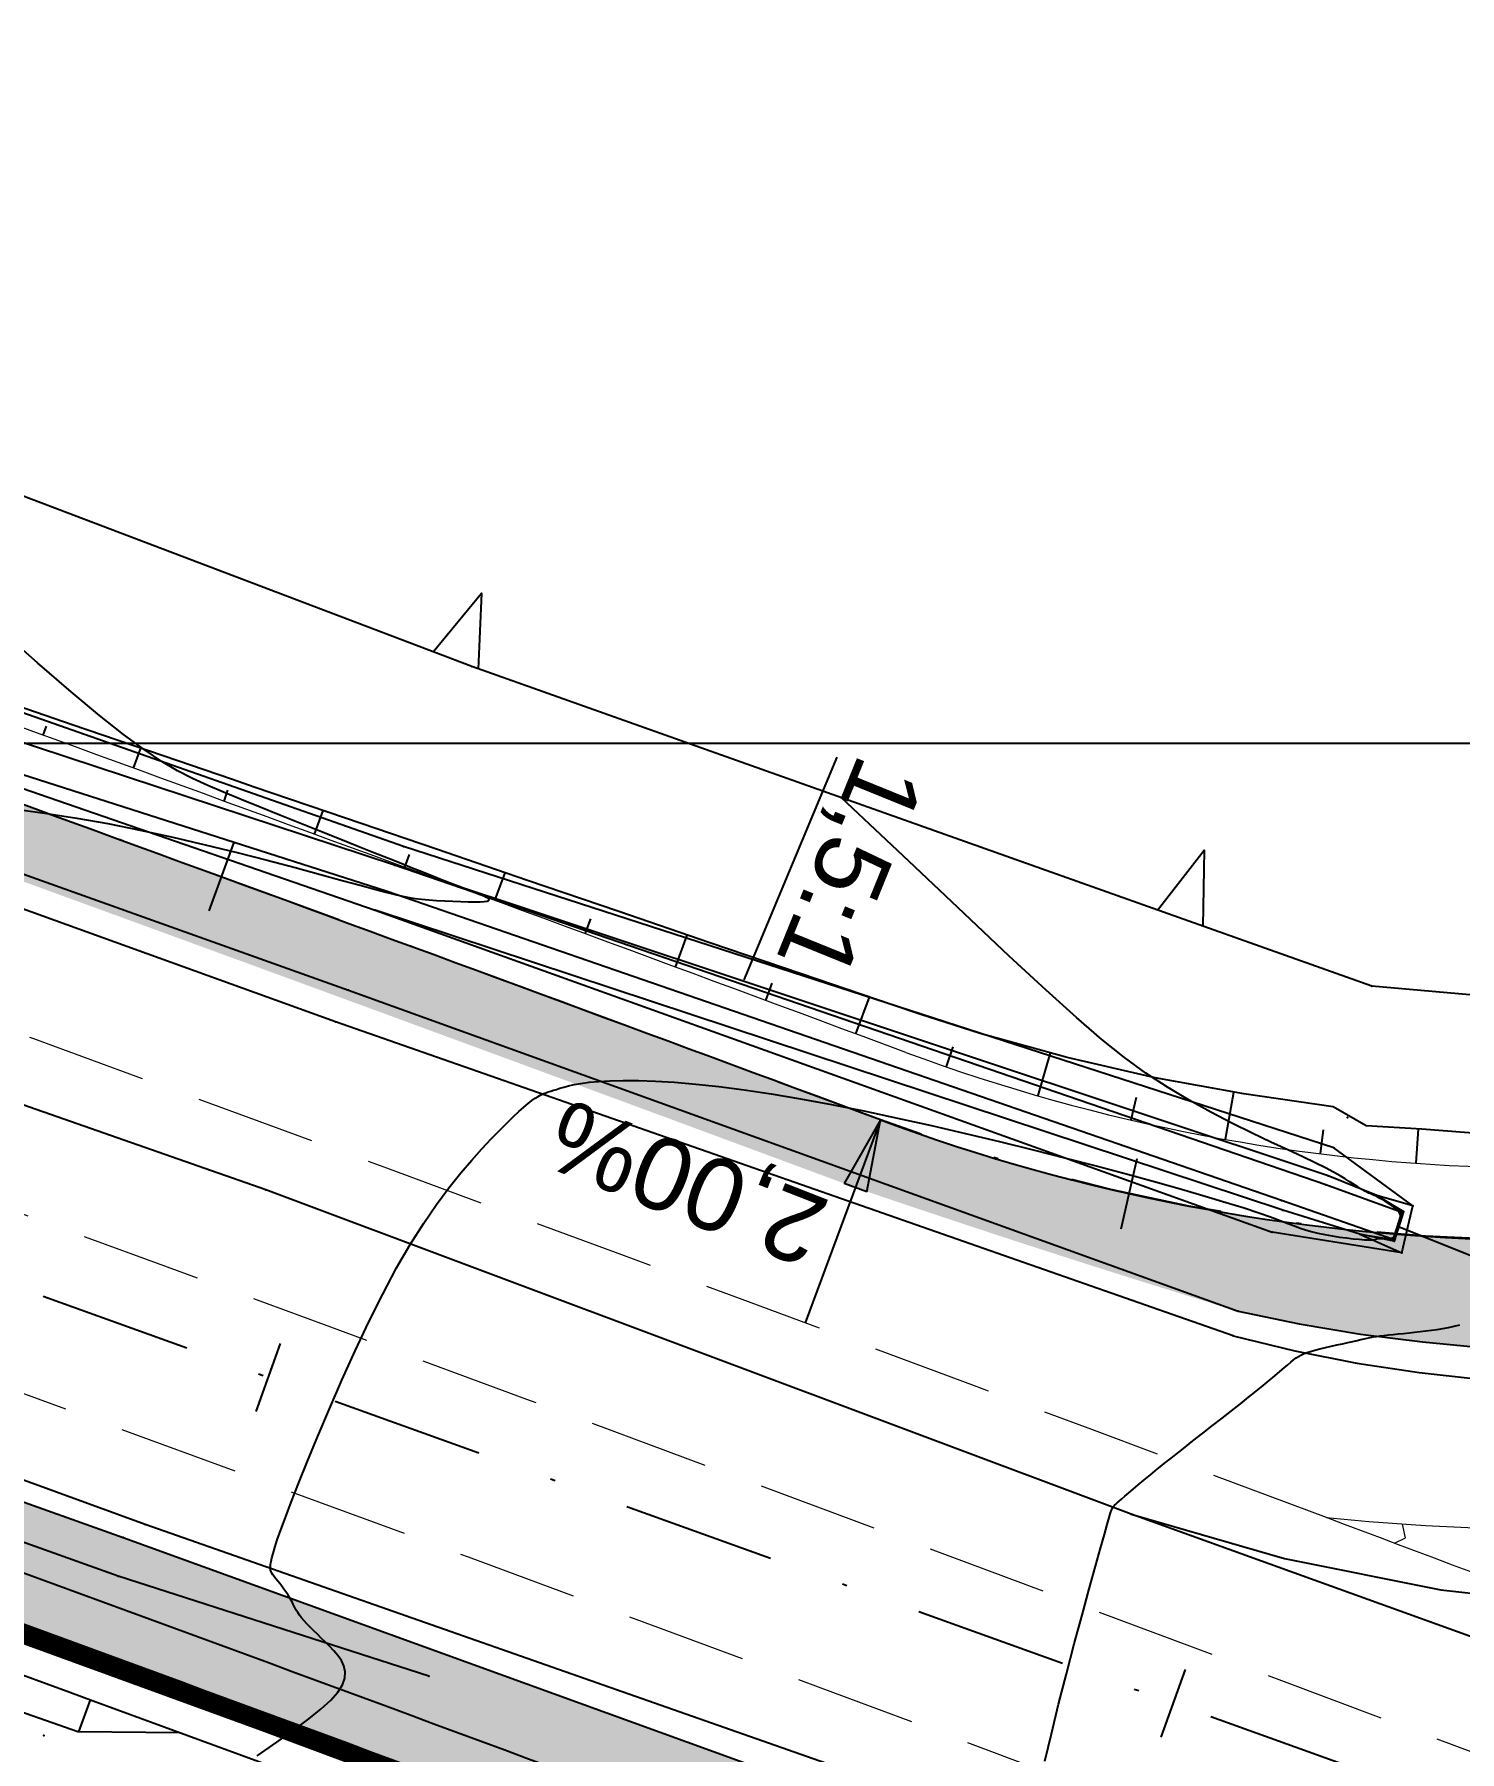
# Model space of a CAD drawing. Header units: metres. Extents: x 820373 to 834957, y 7564678 to 7566875.
# Drawn here: x 821342.23 to 821371.86, y 7564979.03 to 7565014.73 of the extents above; entities that cross this region are included whole.
import ezdxf
from ezdxf.enums import TextEntityAlignment as Align

# ---------------------------------------------------------------- set-up
doc = ezdxf.new("R2010")
doc.units = ezdxf.units.M
for name, pattern in [('XREF_GEO$0$DASHDOT', [25.4, 12.7, -6.35, 0, -6.35]), ('XREF_GEO$0$DASHED2', [0.375, 0.25, -0.125]), ('XREF_GEO$0$DGNStyle3', [83.551646, 59.679747, -23.871899])]:
    doc.linetypes.add(name, pattern=pattern)
for name, color, linetype in [('P-MALHA-IMPAR', 1, 'Continuous'), ('XREF_GEO$0$F-HZ-ACOSTAMENTO', 73, 'Continuous'), ('XREF_GEO$0$F-HZ-BARREIRA', 107, 'Continuous'), ('XREF_GEO$0$F-HZ-BORDO', 165, 'Continuous'), ('XREF_GEO$0$F-HZ-EIXO', 42, 'XREF_GEO$0$DASHDOT'), ('XREF_GEO$0$F-HZ-ESTACA', 73, 'Continuous'), ('XREF_GEO$0$F-HZ-OFFSET', 11, 'Continuous'), ('XREF_GEO$0$F-HZ-OFFSET-ATERRO', 42, 'Continuous'), ('XREF_GEO$0$F-HZ-SUPER', 42, 'Continuous'), ('XREF_GEO$0$F-HZ-TEXTO', 73, 'Continuous'), ('XREF_PAV$0$P-TH01_FXAD_227.95_237.15_C_PAV.TIPO-V', 214, 'Continuous'), ('XREF_PAV$0$P-TH01_TREVO_235.60_PAV.TIPO-I', 150, 'Continuous'), ('XREF_TOP$0$T-HD-VALETA_SARJETA', 132, 'Continuous'), ('XREF_TOP$0$T-HM-COTA', 252, 'Continuous'), ('XREF_TOP$0$T-HM-CURVA_INTERMEDIÁRIA', 252, 'Continuous'), ('XREF_TOP$0$T-HM-CURVA_MESTRA', 23, 'Continuous'), ('XREF_TOP$0$T-IU-TUBO', 23, 'Continuous'), ('XREF_TOP$0$T-OA-BUEIRO', 31, 'Continuous'), ('XREF_TOP$0$T-SI-FAIXA', 23, 'Continuous'), ('XREF_TOP$0$T-SV-GUARD_RAIL', 23, 'Continuous'), ('XREF_TOP$0$T-SV-RUA_PAVIMENTADA', 23, 'Continuous'), ('XREF_TOP$0$T-VE-VEGETAÇÃO', 92, 'Continuous')]:
    doc.layers.add(name, color=color, linetype=linetype)
doc.layers.add('XREF_GEO$0$F-HZ-ARRED-VALETA', color=11, linetype='Continuous', lineweight=0)
doc.layers.add('XREF_GEO$0$F-HZ-FAIXA', color=11, linetype='XREF_GEO$0$DGNStyle3', lineweight=0)
doc.styles.add('XREF_GEO$0$ARIAL', font='arial.ttf')

# ---------------------------------------------------------------- blocks, each defined once
blk = doc.blocks.new('MALHA-IMPAR')
at = {"layer": 'P-MALHA-IMPAR'}
blk.add_line((821114.838, 7565000), (821658.535, 7565000), dxfattribs=at)
blk = doc.blocks.new('XREF_TOP$0$PONTO')
at = {"layer": 'XREF_TOP$0$T-HM-COTA'}
blk.add_point((0, 0), dxfattribs=at)
blk = doc.blocks.new('XREF_TOP$0$MATO 02')
blk.add_lwpolyline([(0.5, 0), (0, -1.5), (-0.5, 0)])
blk = doc.blocks.new('XREF_TOP')
at = {"layer": 'XREF_TOP$0$T-HD-VALETA_SARJETA'}
for points in [[(821370.659, 7564990.239, 823.587), (821369.081, 7564990.819, 823.552), (821349.716, 7564997.462, 822.938), (821331.101, 7565003.594, 822.081), (821309.999, 7565010.727, 820.806), (821291.435, 7565017.476, 819.686), (821272.964, 7565024.238, 818.455), (821261.796, 7565028.162, 817.769), (821259.894, 7565028.931, 817.653), (821258.512, 7565029.914, 817.537), (821256.786, 7565031.168, 817.478)], [(821349.906, 7564997.849, 823.26), (821331.183, 7565004.417, 822.408), (821310.233, 7565011.493, 821.199), (821291.893, 7565018.128, 819.958), (821273.252, 7565024.914, 818.633)], [(821330.838, 7565002.908, 822.253), (821349.313, 7564996.526, 823.343), (821367.967, 7564989.831, 824.226)], [(821370.484, 7564989.681, 823.583), (821368.161, 7564990.492, 823.485), (821349.562, 7564996.916, 822.986), (821330.838, 7565002.908, 822.253)], [(821370.887, 7564990.38, 824.589), (821369.249, 7564991.582, 824.196), (821349.906, 7564997.849, 823.26)], [(821370.139, 7564990.597, 824.058), (821369.131, 7564991.004, 823.911), (821349.716, 7564997.462, 822.938)], [(821369.788, 7564989.789, 823.577), (821368.185, 7564990.292, 823.913), (821349.313, 7564996.526, 823.343)], [(821370.659, 7564989.399, 824.596), (821367.967, 7564989.831, 824.226)]]:
    blk.add_polyline3d(points, dxfattribs=at)
at = {"layer": 'XREF_TOP$0$T-HM-CURVA_INTERMEDIÁRIA', "flags": 128}
for points in [[(821341.902, 7564998.621), (821342.49, 7564998.538), (821343.11, 7564998.44), (821343.757, 7564998.324), (821344.427, 7564998.19), (821345.107, 7564998.041), (821345.784, 7564997.883), (821346.443, 7564997.722), (821347.071, 7564997.562), (821347.655, 7564997.409), (821348.18, 7564997.268), (821348.632, 7564997.145), (821349.003, 7564997.044), (821349.3, 7564996.963), (821349.537, 7564996.9), (821349.728, 7564996.851), (821349.884, 7564996.815), (821350.02, 7564996.788), (821350.149, 7564996.768), (821350.282, 7564996.753), (821350.432, 7564996.739), (821350.593, 7564996.727), (821350.762, 7564996.718), (821350.931, 7564996.71), (821351.095, 7564996.704), (821351.248, 7564996.701), (821351.384, 7564996.7), (821351.497, 7564996.702), (821351.582, 7564996.707), (821351.641, 7564996.715), (821351.675, 7564996.725), (821351.688, 7564996.738), (821351.682, 7564996.754), (821351.659, 7564996.772), (821351.623, 7564996.792), (821351.574, 7564996.815), (821351.516, 7564996.839), (821351.45, 7564996.866), (821351.374, 7564996.896), (821351.29, 7564996.928), (821351.198, 7564996.964), (821351.097, 7564997.002), (821350.989, 7564997.043), (821350.873, 7564997.088), (821350.748, 7564997.137), (821350.612, 7564997.191), (821350.459, 7564997.252), (821350.285, 7564997.321), (821350.085, 7564997.401), (821349.855, 7564997.492), (821349.591, 7564997.598), (821349.287, 7564997.719), (821348.942, 7564997.856), (821348.564, 7564998.006), (821348.163, 7564998.166), (821347.748, 7564998.331), (821347.331, 7564998.499), (821346.921, 7564998.665), (821346.529, 7564998.825), (821346.164, 7564998.975), (821345.833, 7564999.116), (821345.52, 7564999.26), (821345.208, 7564999.422), (821344.878, 7564999.618), (821344.51, 7564999.865), (821344.086, 7565000.178), (821343.587, 7565000.572), (821342.995, 7565001.065), (821342.296, 7565001.666), (821341.507, 7565002.36)], [(821346.864, 7564978.944), (821347.274, 7564979.233), (821347.632, 7564979.49), (821347.939, 7564979.718), (821348.193, 7564979.921), (821348.394, 7564980.103), (821348.541, 7564980.269), (821348.636, 7564980.422), (821348.683, 7564980.563), (821348.691, 7564980.694), (821348.665, 7564980.815), (821348.612, 7564980.928), (821348.541, 7564981.033), (821348.457, 7564981.131), (821348.368, 7564981.224), (821348.28, 7564981.312), (821348.195, 7564981.395), (821348.113, 7564981.474), (821348.035, 7564981.549), (821347.962, 7564981.62), (821347.896, 7564981.688), (821347.836, 7564981.751), (821347.785, 7564981.812), (821347.741, 7564981.869), (821347.705, 7564981.923), (821347.674, 7564981.976), (821347.646, 7564982.028), (821347.62, 7564982.08), (821347.594, 7564982.132), (821347.566, 7564982.185), (821347.535, 7564982.239), (821347.499, 7564982.297), (821347.459, 7564982.355), (821347.417, 7564982.414), (821347.373, 7564982.472), (821347.33, 7564982.528), (821347.289, 7564982.58), (821347.251, 7564982.629), (821347.218, 7564982.672), (821347.19, 7564982.709), (821347.168, 7564982.742), (821347.152, 7564982.773), (821347.142, 7564982.805), (821347.137, 7564982.84), (821347.137, 7564982.881), (821347.142, 7564982.93), (821347.152, 7564982.989), (821347.168, 7564983.061), (821347.192, 7564983.155), (821347.229, 7564983.278), (821347.281, 7564983.437), (821347.353, 7564983.642), (821347.448, 7564983.9), (821347.57, 7564984.22), (821347.723, 7564984.608), (821347.909, 7564985.071), (821348.125, 7564985.594), (821348.365, 7564986.162), (821348.624, 7564986.757), (821348.899, 7564987.364), (821349.183, 7564987.966), (821349.472, 7564988.546), (821349.761, 7564989.088), (821350.046, 7564989.578), (821350.324, 7564990.017), (821350.593, 7564990.409), (821350.85, 7564990.756), (821351.095, 7564991.062), (821351.324, 7564991.331), (821351.536, 7564991.566), (821351.728, 7564991.77), (821351.9, 7564991.948), (821352.052, 7564992.1), (821352.186, 7564992.23), (821352.304, 7564992.34), (821352.407, 7564992.431), (821352.497, 7564992.506), (821352.576, 7564992.567), (821352.645, 7564992.616), (821352.707, 7564992.655), (821352.763, 7564992.686), (821352.815, 7564992.711), (821352.864, 7564992.731), (821352.914, 7564992.748), (821352.967, 7564992.764), (821353.023, 7564992.781), (821353.085, 7564992.8), (821353.155, 7564992.822), (821353.237, 7564992.847), (821353.335, 7564992.873), (821353.453, 7564992.9), (821353.594, 7564992.925), (821353.763, 7564992.947), (821353.964, 7564992.966), (821354.2, 7564992.979), (821354.475, 7564992.985), (821354.79, 7564992.983), (821355.146, 7564992.971), (821355.542, 7564992.948), (821355.981, 7564992.911), (821356.461, 7564992.861), (821356.985, 7564992.794), (821357.551, 7564992.709), (821358.16, 7564992.606), (821358.805, 7564992.485), (821359.478, 7564992.351), (821360.172, 7564992.204), (821360.879, 7564992.047), (821361.59, 7564991.883), (821362.299, 7564991.714), (821362.996, 7564991.543), (821363.676, 7564991.371), (821364.331, 7564991.201), (821364.955, 7564991.035), (821365.541, 7564990.876), (821366.083, 7564990.724), (821366.575, 7564990.582), (821367.01, 7564990.452), (821367.382, 7564990.336), (821367.687, 7564990.236), (821367.933, 7564990.15), (821368.131, 7564990.077), (821368.292, 7564990.015), (821368.427, 7564989.962), (821368.545, 7564989.917), (821368.659, 7564989.878), (821368.779, 7564989.843), (821368.913, 7564989.811), (821369.059, 7564989.781), (821369.211, 7564989.755), (821369.364, 7564989.731), (821369.513, 7564989.712), (821369.652, 7564989.696), (821369.777, 7564989.684), (821369.882, 7564989.676), (821369.963, 7564989.672), (821370.024, 7564989.673), (821370.067, 7564989.675), (821370.098, 7564989.68), (821370.119, 7564989.686), (821370.135, 7564989.692), (821370.151, 7564989.697), (821370.169, 7564989.701), (821370.194, 7564989.702), (821370.224, 7564989.701), (821370.258, 7564989.7), (821370.295, 7564989.698), (821370.332, 7564989.697), (821370.368, 7564989.697), (821370.403, 7564989.698), (821370.433, 7564989.703), (821370.459, 7564989.711), (821370.48, 7564989.722), (821370.497, 7564989.736), (821370.51, 7564989.753), (821370.521, 7564989.772), (821370.531, 7564989.793), (821370.539, 7564989.816), (821370.547, 7564989.841), (821370.556, 7564989.867), (821370.564, 7564989.894), (821370.573, 7564989.922), (821370.582, 7564989.95), (821370.591, 7564989.978), (821370.599, 7564990.007), (821370.608, 7564990.034), (821370.616, 7564990.061), (821370.624, 7564990.087), (821370.63, 7564990.112), (821370.634, 7564990.137), (821370.635, 7564990.162), (821370.632, 7564990.187), (821370.623, 7564990.214), (821370.608, 7564990.241), (821370.586, 7564990.27), (821370.556, 7564990.301), (821370.519, 7564990.333), (821370.478, 7564990.366), (821370.433, 7564990.399), (821370.386, 7564990.43), (821370.339, 7564990.461), (821370.293, 7564990.489), (821370.25, 7564990.514), (821370.211, 7564990.535), (821370.176, 7564990.554), (821370.144, 7564990.57), (821370.114, 7564990.584), (821370.086, 7564990.597), (821370.058, 7564990.609), (821370.031, 7564990.621), (821370.002, 7564990.633), (821369.973, 7564990.646), (821369.941, 7564990.661), (821369.908, 7564990.678), (821369.871, 7564990.697), (821369.832, 7564990.719), (821369.789, 7564990.744), (821369.743, 7564990.773), (821369.692, 7564990.806), (821369.635, 7564990.844), (821369.568, 7564990.888), (821369.484, 7564990.941), (821369.378, 7564991.004), (821369.242, 7564991.079), (821369.072, 7564991.169), (821368.86, 7564991.274), (821368.602, 7564991.398), (821368.293, 7564991.542), (821367.939, 7564991.706), (821367.548, 7564991.891), (821367.13, 7564992.097), (821366.691, 7564992.324), (821366.24, 7564992.573), (821365.786, 7564992.845), (821365.337, 7564993.139), (821364.893, 7564993.46), (821364.425, 7564993.835), (821363.895, 7564994.292), (821363.266, 7564994.861), (821362.5, 7564995.572), (821361.561, 7564996.456), (821360.411, 7564997.541), (821359.012, 7564998.858)]]:
    blk.add_lwpolyline(points, dxfattribs=at)
at = {"layer": 'XREF_TOP$0$T-HM-CURVA_MESTRA', "flags": 128}
blk.add_lwpolyline([(821363.242, 7564978.836), (821363.374, 7564979.406), (821363.525, 7564980.018), (821363.687, 7564980.65), (821363.852, 7564981.277), (821364.013, 7564981.874), (821364.162, 7564982.419), (821364.292, 7564982.887), (821364.396, 7564983.261), (821364.476, 7564983.546), (821364.535, 7564983.755), (821364.578, 7564983.901), (821364.606, 7564983.995), (821364.625, 7564984.051), (821364.636, 7564984.081), (821364.644, 7564984.097), (821364.652, 7564984.109), (821364.661, 7564984.122), (821364.673, 7564984.137), (821364.69, 7564984.154), (821364.713, 7564984.177), (821364.744, 7564984.206), (821364.786, 7564984.242), (821364.838, 7564984.288), (821364.903, 7564984.345), (821364.982, 7564984.413), (821365.074, 7564984.491), (821365.179, 7564984.58), (821365.3, 7564984.68), (821365.434, 7564984.791), (821365.584, 7564984.912), (821365.748, 7564985.044), (821365.928, 7564985.186), (821366.119, 7564985.336), (821366.318, 7564985.492), (821366.522, 7564985.651), (821366.726, 7564985.81), (821366.927, 7564985.967), (821367.122, 7564986.119), (821367.306, 7564986.265), (821367.476, 7564986.401), (821367.633, 7564986.528), (821367.776, 7564986.645), (821367.905, 7564986.751), (821368.021, 7564986.848), (821368.124, 7564986.934), (821368.214, 7564987.011), (821368.291, 7564987.076), (821368.356, 7564987.132), (821368.412, 7564987.178), (821368.463, 7564987.217), (821368.511, 7564987.25), (821368.562, 7564987.278), (821368.618, 7564987.304), (821368.683, 7564987.328), (821368.761, 7564987.353), (821368.853, 7564987.378), (821368.959, 7564987.405), (821369.072, 7564987.433), (821369.191, 7564987.46), (821369.311, 7564987.487), (821369.429, 7564987.513), (821369.54, 7564987.538), (821369.641, 7564987.56), (821369.73, 7564987.581), (821369.808, 7564987.598), (821369.878, 7564987.614), (821369.942, 7564987.629), (821370.005, 7564987.641), (821370.069, 7564987.653), (821370.136, 7564987.664), (821370.21, 7564987.675), (821370.293, 7564987.686), (821370.385, 7564987.696), (821370.483, 7564987.707), (821370.588, 7564987.718), (821370.697, 7564987.729), (821370.811, 7564987.741), (821370.926, 7564987.753), (821371.043, 7564987.766), (821371.16, 7564987.779), (821371.278, 7564987.794), (821371.395, 7564987.811), (821371.513, 7564987.829), (821371.63, 7564987.851), (821371.748, 7564987.876), (821371.866, 7564987.906)], dxfattribs=at)
at = {"layer": 'XREF_TOP$0$T-IU-TUBO', "elevation": 825.293}
blk.add_lwpolyline([(821391.47, 7564981.599), (821370.573, 7564989.949)], dxfattribs=at)
at = {"layer": 'XREF_TOP$0$T-OA-BUEIRO'}
for points in [[(821369.788, 7564989.789, 823.577), (821370.659, 7564989.399, 824.596), (821370.887, 7564990.38, 824.589), (821370.139, 7564990.597, 824.058), (821370.693, 7564990.263, 824.585), (821370.499, 7564989.646, 824.56), (821369.788, 7564989.789, 823.577)], [(821370.693, 7564990.263, 824.585), (821370.659, 7564990.239, 823.587), (821370.139, 7564990.597, 824.058)], [(821370.484, 7564989.681, 823.583), (821370.573, 7564989.949, 823.62), (821370.659, 7564990.239, 823.587)], [(821369.788, 7564989.789, 823.577), (821370.484, 7564989.681, 823.583), (821370.499, 7564989.646, 824.56)]]:
    blk.add_polyline3d(points, dxfattribs=at)
at = {"layer": 'XREF_TOP$0$T-SI-FAIXA'}
for points in [[(821591.439, 7564902.729, 838.851), (821573.003, 7564909.234, 837.821), (821555.139, 7564915.632, 836.829), (821553.897, 7564916.021, 836.98), (821535.131, 7564922.833, 836.004), (821516.359, 7564929.619, 834.953), (821496.555, 7564936.626, 833.758), (821478.29, 7564943.257, 832.554), (821460.036, 7564949.759, 831.336), (821441.957, 7564956.323, 830.125), (821423.96, 7564962.787, 828.906), (821402.472, 7564970.522, 827.454), (821384.763, 7564976.857, 826.261), (821365.031, 7564983.967, 825.026), (821347.04, 7564990.712, 823.813), (821328.217, 7564997.302, 822.699), (821307.506, 7565004.634, 821.393), (821289.32, 7565011.283, 820.226), (821270.908, 7565017.824, 819.062), (821252.787, 7565024.278, 817.945), (821232.483, 7565031.627, 816.641), (821214.211, 7565038.237, 815.935), (821196.568, 7565044.623, 815.147), (821178.895, 7565051.008, 814.95)], [(821588.019, 7564896.526, 838.829), (821569.973, 7564902.998, 837.81), (821552.072, 7564909.415, 836.856), (821533.519, 7564916.088, 836.128), (821514.437, 7564922.827, 834.984), (821493.554, 7564930.411, 833.636), (821476.544, 7564936.524, 832.57), (821457.645, 7564943.304, 831.308), (821439.852, 7564949.719, 830.132), (821421.792, 7564956.182, 828.846), (821399.626, 7564964.153, 827.379), (821382.18, 7564970.476, 826.183), (821363.572, 7564977.084, 825.051), (821344.531, 7564983.752, 823.836), (821326.167, 7564990.459, 822.72), (821304.706, 7564998.109, 821.315), (821286.99, 7565004.676, 820.186), (821267.732, 7565011.534, 819.001), (821249.958, 7565018.027, 817.898), (821229.973, 7565025.225, 816.617), (821211.943, 7565031.704, 815.938), (821193.611, 7565038.35, 815.12), (821176.559, 7565044.518, 814.944)], [(821367.156, 7564987.675, 824.926), (821348.491, 7564994.202, 823.728), (821329.807, 7565000.949, 822.548)], [(821367.156, 7564987.675, 824.926), (821368.434, 7564987.365, 824.992), (821369.725, 7564987.111, 825.059), (821371.025, 7564986.913, 825.127), (821372.332, 7564986.772, 825.196), (821373.644, 7564986.689, 825.266), (821375.129, 7564986.664, 825.346), (821376.613, 7564986.712, 825.428), (821378.093, 7564986.833, 825.511), (821379.565, 7564987.027, 825.595), (821381.025, 7564987.293, 825.68)], [(821365.031, 7564983.967, 825.026), (821368.219, 7564983.048, 825.188), (821371.473, 7564982.4, 825.351), (821374.77, 7564982.027, 825.516), (821378.086, 7564981.932, 825.682), (821381.398, 7564982.115, 825.849), (821384.279, 7564982.503, 825.997), (821387.123, 7564983.102, 826.146), (821389.915, 7564983.908, 826.296), (821392.64, 7564984.917, 826.447), (821395.284, 7564986.123, 826.599)]]:
    blk.add_polyline3d(points, dxfattribs=at)
at = {"layer": 'XREF_TOP$0$T-SV-GUARD_RAIL'}
blk.add_polyline3d([(821350.429, 7564980.605, 824.171), (821343.973, 7564982.681, 823.64), (821326.052, 7564989.082, 822.604), (821305.424, 7564996.496, 821.216), (821291.709, 7565001.403, 820.351)], dxfattribs=at)
at = {"layer": 'XREF_TOP$0$T-SV-RUA_PAVIMENTADA', "ltscale": 22}
for points in [[(821176.302, 7565043.804, 814.742), (821193.345, 7565037.622, 815.117), (821211.612, 7565030.985, 815.928), (821229.565, 7565024.458, 816.758), (821249.496, 7565017.326, 817.65), (821267.645, 7565010.838, 818.978), (821286.787, 7565003.9, 820.107), (821304.889, 7564997.423, 821.311), (821326.014, 7564989.913, 822.696), (821344.074, 7564983.486, 823.774), (821363.37, 7564976.497, 825.014), (821381.915, 7564969.772, 826.16), (821399.271, 7564963.439, 827.344), (821421.515, 7564955.504, 828.798), (821439.579, 7564948.954, 830.064), (821457.399, 7564942.494, 831.285), (821476.254, 7564935.716, 832.534), (821493.198, 7564929.568, 833.58), (821514.215, 7564922.227, 834.947), (821533.171, 7564915.36, 836.095), (821551.728, 7564908.684, 836.818), (821569.565, 7564902.095, 837.73), (821587.764, 7564895.811, 838.818)], [(821330.069, 7565001.532, 822.514), (821348.764, 7564994.859, 823.68), (821367.256, 7564988.188, 824.86), (821368.526, 7564987.929, 824.92), (821369.805, 7564987.715, 824.984), (821371.091, 7564987.549, 825.051), (821372.382, 7564987.43, 825.122), (821373.673, 7564987.356, 825.195), (821375.005, 7564987.332, 825.274), (821376.335, 7564987.357, 825.357), (821377.662, 7564987.431, 825.443), (821378.985, 7564987.555, 825.532), (821380.303, 7564987.728, 825.625), (821383.574, 7564988.513, 825.821), (821386.739, 7564989.656, 826), (821389.758, 7564991.142, 826.162), (821392.596, 7564992.953, 826.306), (821395.222, 7564995.069, 826.432), (821396.736, 7564996.54, 826.502), (821398.15, 7564998.115, 826.565), (821399.451, 7564999.784, 826.621), (821400.634, 7565001.539, 826.67), (821401.691, 7565003.373, 826.713)]]:
    blk.add_polyline3d(points, dxfattribs=at)
at = {"layer": 'XREF_TOP$0$T-VE-VEGETAÇÃO'}
blk.add_polyline3d([(821393.284, 7565007.288, 825.512), (821386.24, 7564999.622, 825.224), (821383.07, 7564997.562, 825.053), (821378.633, 7564995.757, 824.881), (821374.192, 7564994.575, 824.71), (821370.035, 7564994.944, 824.539), (821351.323, 7565001.589, 823.624), (821333.195, 7565008.472, 822.884), (821319.806, 7565014.661, 822.236)], dxfattribs=at)
at = {"layer": 'XREF_TOP$0$T-HM-COTA', "rotation": 160.3219444444443}
for p in [(821351.323, 7565001.589, 823.624), (821349.906, 7564997.849, 823.26), (821349.716, 7564997.462, 822.938), (821349.562, 7564996.916, 822.986), (821349.313, 7564996.526, 823.343), (821348.764, 7564994.859, 823.68), (821370.035, 7564994.944, 824.539), (821348.491, 7564994.202, 823.728), (821369.533, 7564992.217, 824.506), (821369.249, 7564991.582, 824.196), (821369.131, 7564991.004, 823.911), (821347.04, 7564990.712, 823.813), (821369.081, 7564990.819, 823.552), (821370.139, 7564990.597, 824.058), (821368.161, 7564990.492, 823.485), (821368.185, 7564990.292, 823.913), (821370.659, 7564990.239, 823.587), (821370.693, 7564990.263, 824.585), (821370.887, 7564990.38, 824.589), (821370.573, 7564989.949, 823.62), (821367.967, 7564989.831, 824.226), (821369.788, 7564989.789, 823.577), (821370.484, 7564989.681, 823.583), (821370.499, 7564989.646, 824.56), (821370.659, 7564989.399, 824.596), (821367.256, 7564988.188, 824.86), (821367.156, 7564987.675, 824.926), (821365.031, 7564983.967, 825.026), (821344.074, 7564983.486, 823.774), (821344.531, 7564983.752, 823.836), (821343.973, 7564982.681, 823.64), (821350.429, 7564980.605, 824.171), (821342.425, 7564979.371, 823.126)]:
    blk.add_blockref('XREF_TOP$0$PONTO', p, dxfattribs=at)
at = {"layer": 'XREF_TOP$0$T-VE-VEGETAÇÃO'}
for p, rotation in [((821350.992, 7565001.715, 823.611), 159.2087872428461), ((821366.051, 7564996.359, 824.344), 160.4490467108582)]:
    blk.add_blockref('XREF_TOP$0$MATO 02', p, dxfattribs=dict(at, rotation=rotation))
blk = doc.blocks.new('XREF_GEO$0$AeccTickLine')
at = {"layer": 'XREF_GEO$0$F-HZ-ESTACA', "lineweight": -2}
blk.add_line((0, 1), (0, -1), dxfattribs=at)
blk = doc.blocks.new('XREF_GEO$0$_ClosedFilled')
blk.add_hatch(color=256).paths.add_polyline_path([(-1, 0.167), (-1, -0.167), (0, 0)])
at = {"color": 0, "linetype": 'ByBlock', "lineweight": -2}
for p, q in [((-1, 0.167), (0, 0)), ((-1, 0.167), (-1, -0.167)), ((0, 0), (-1, -0.167))]:
    blk.add_line(p, q, dxfattribs=at)
blk = doc.blocks.new('XREF_GEO')
at = {"layer": 'XREF_GEO$0$F-HZ-ACOSTAMENTO'}
blk.add_lwpolyline([(821451.795, 7564940.626, -0.00559), (821388.913, 7564964.054, 0.00559), (821326.073, 7564987.466), (821269.618, 7565007.784, 0.00559), (821206.27, 7565029.786, -0.002745), (821175.084, 7565040.419, -0.002745)], format="xyb", dxfattribs=at)
at = {"layer": 'XREF_GEO$0$F-HZ-ARRED-VALETA', "lineweight": -3, "ltscale": 0.25, "flags": 128}
blk.add_lwpolyline([(821451.456, 7564939.685, -0.00559), (821388.554, 7564963.121, 0.00559), (821325.735, 7564986.526), (821269.28, 7565006.843, 0.00559), (821205.953, 7565028.838, -0.002746), (821174.745, 7565039.478, -0.002746)], format="xyb", dxfattribs=at)
at = {"layer": 'XREF_GEO$0$F-HZ-ARRED-VALETA', "flags": 128}
blk.add_lwpolyline([(821360.347, 7564993.57, 0.002501), (821331.999, 7565003.933), (821275.544, 7565024.25, 0.001982), (821253.013, 7565032.259, 0.001982)], format="xyb", dxfattribs=at)
at = {"layer": 'XREF_GEO$0$F-HZ-ARRED-VALETA'}
blk.add_arc((821373.746, 7565029.663), 38.5, 249.6332, 287.6586, dxfattribs=at)
at = {"layer": 'XREF_GEO$0$F-HZ-BARREIRA', "linetype": 'Continuous', "ltscale": 5, "const_width": 0.38}
blk.add_lwpolyline([(821451.731, 7564940.447, -0.00559), (821388.845, 7564963.877, 0.00559), (821326.009, 7564987.288), (821269.554, 7565007.606, 0.00559), (821206.21, 7565029.606, -0.002745), (821175.02, 7565040.24, -0.002745)], format="xyb", dxfattribs=at)
at = {"layer": 'XREF_GEO$0$F-HZ-BORDO', "flags": 128}
blk.add_lwpolyline([(821359.825, 7564992.164, 0.002501), (821331.491, 7565002.521), (821275.036, 7565022.839, 0.001982), (821252.516, 7565030.843)], format="xyb", dxfattribs=at)
at = {"layer": 'XREF_GEO$0$F-HZ-BORDO'}
for points in [[(821359.825, 7564992.164, 0.167457), (821385.88, 7564991.548, 0.168037), (821401.708, 7565003.361)], [(821452.134, 7564941.567, -0.00559), (821389.273, 7564964.987, 0.00559), (821326.412, 7564988.407)]]:
    blk.add_lwpolyline(points, format="xyb", dxfattribs=at)
at = {"layer": 'XREF_GEO$0$F-HZ-EIXO', "linetype": 'XREF_GEO$0$DASHDOT', "lineweight": -3, "ltscale": 0.25, "flags": 128}
blk.add_lwpolyline([(821406.921, 7565021.036, -0.332969), (821385.88, 7564991.548, -0.167457), (821359.825, 7564992.164, 0.002501), (821331.491, 7565002.521), (821275.036, 7565022.839, 0.001982), (821252.516, 7565030.843, -0.186122), (821230.605, 7565049.508, -0.242557), (821230.01, 7565077.511)], format="xyb", dxfattribs=at)
blk.add_lwpolyline([(821855.189, 7564803.949), (821177.727, 7565047.763)], dxfattribs=at)
at = {"layer": 'XREF_GEO$0$F-HZ-FAIXA', "linetype": 'XREF_GEO$0$DASHED2', "ltscale": 10, "flags": 128}
for points in [[(821454.504, 7564948.153, -0.00559), (821391.79, 7564971.519, 0.00559), (821328.782, 7564994.994), (821272.327, 7565015.312, 0.00559), (821208.811, 7565037.372, -0.002737), (821177.793, 7565047.947, -0.002737)], [(821854.004, 7564800.655), (821453.319, 7564944.86, -0.00559), (821390.531, 7564968.253, 0.00559), (821327.597, 7564991.701), (821271.142, 7565012.018, 0.00559), (821207.699, 7565034.053, -0.002741), (821176.608, 7565044.653)], [(821369.094, 7564983.899, 0.003462), (821329.968, 7564998.287), (821273.512, 7565018.605, 0.002942), (821240.105, 7565030.406)]]:
    blk.add_lwpolyline(points, format="xyb", dxfattribs=at)
at = {"layer": 'XREF_GEO$0$F-HZ-FAIXA', "linetype": 'Continuous', "flags": 128}
blk.add_lwpolyline([(821428.207, 7564961.489, -0.003143), (821393.048, 7564974.785, 0.002128), (821369.094, 7564983.899)], format="xyb", dxfattribs=at)
for points in [[(821370.51, 7564983.367), (821370.737, 7564983.477)], [(821370.737, 7564983.477), (821370.678, 7564983.765)]]:
    blk.add_lwpolyline(points, dxfattribs=at)
at = {"layer": 'XREF_GEO$0$F-HZ-FAIXA', "linetype": 'Continuous'}
blk.add_arc((821373.746, 7565029.663), 46, 264.1956, 287.6586, dxfattribs=at)
at = {"layer": 'XREF_GEO$0$F-HZ-OFFSET', "linetype": 'Continuous', "lineweight": -3}
for p, q in [((821342.415, 7565000.162), (821342.484, 7565000.351)), ((821344.294, 7564999.477), (821344.445, 7564999.891)), ((821346.173, 7564998.792), (821346.255, 7564999.017)), ((821348.051, 7564998.104), (821348.231, 7564998.596)), ((821349.929, 7564997.416), (821350.027, 7564997.683)), ((821351.806, 7564996.726), (821352.018, 7564997.303)), ((821353.683, 7564996.035), (821353.797, 7564996.345)), ((821355.559, 7564995.343), (821355.805, 7564996.009)), ((821357.435, 7564994.649), (821357.567, 7564995.006)), ((821359.311, 7564993.954), (821359.593, 7564994.717)), ((821361.191, 7564993.273), (821361.333, 7564993.685)), ((821363.098, 7564992.672), (821363.354, 7564993.559)), ((821366.992, 7564991.765), (821367.166, 7564992.744)), ((821365.033, 7564992.168), (821365.142, 7564992.638)), ((821368.969, 7564991.464), (821369.031, 7564991.961)), ((821370.959, 7564991.265), (821371.01, 7564991.977)), ((821343.392, 7564980.108), (821343.148, 7564979.444))]:
    blk.add_line(p, q, dxfattribs=at)
at = {"layer": 'XREF_GEO$0$F-HZ-OFFSET-ATERRO', "lineweight": -3, "ltscale": 2, "flags": 128}
for points in [[(821345.251, 7564979.425), (821343.132, 7564979.446), (821341.247, 7564980.104)], [(821372.852, 7564991.834), (821371.079, 7564991.973), (821369.922, 7564992.041), (821369.233, 7564992.437), (821367.378, 7564992.705), (821365.533, 7564993.043), (821363.703, 7564993.463), (821361.891, 7564993.964), (821360.642, 7564994.363), (821360.065, 7564994.556), (821358.17, 7564995.202), (821356.275, 7564995.848), (821354.38, 7564996.495), (821352.486, 7564997.143), (821351.837, 7564997.365), (821350.592, 7564997.791), (821348.697, 7564998.436), (821346.803, 7564999.084), (821346.351, 7564999.238), (821344.909, 7564999.732), (821343.015, 7565000.381), (821341.122, 7565001.03)]]:
    blk.add_lwpolyline(points, dxfattribs=at)
at = {"layer": 'XREF_GEO$0$F-HZ-SUPER', "linetype": 'Continuous', "lineweight": -3}
blk.add_line((821359.825, 7564992.164), (821358.259, 7564987.945), dxfattribs=at)
at = {"layer": 'XREF_GEO$0$F-HZ-TEXTO', "flags": 128}
blk.add_lwpolyline([(821358.916, 7564999.705), (821356.982, 7564995.08)], dxfattribs=at)
at = {"layer": 'XREF_GEO$0$F-HZ-ESTACA', "linetype": 'Continuous', "lineweight": -3}
for p, xscale, yscale, zscale, rotation in [((821346.119, 7564997.214), 0.75, 0.75, 0.75, 159.9107662975886), ((821364.992, 7564990.633), 0.7500000000000001, 0.7500000000000001, 0.7500000000000001, 167.3579205385767), ((821347.093, 7564986.81), 0.75, 0.75, 0.75, 160.2064746284848), ((821365.911, 7564980.037), 0.75, 0.75, 0.75, 160.2064746284848)]:
    blk.add_blockref('XREF_GEO$0$AeccTickLine', p, dxfattribs=dict(at, xscale=xscale, yscale=yscale, zscale=zscale, rotation=rotation))
at = {"layer": 'XREF_GEO$0$F-HZ-SUPER', "linetype": 'Continuous', "lineweight": -3, "extrusion": (-1.14809e-16, 4.26213e-17, -1), "xscale": 1.49999999999999, "yscale": 1.49999999999999, "zscale": 1.49999999999999, "rotation": 110.3668210831851}
blk.add_blockref('XREF_GEO$0$_ClosedFilled', (-821359.825, 7564992.164), dxfattribs=at)
at = {"layer": 'XREF_GEO$0$F-HZ-SUPER', "linetype": 'Continuous', "lineweight": -3, "insert": (821352.747, 7564991.234), "char_height": 1.5, "attachment_point": 3, "rotation": 158.6246, "style": 'XREF_GEO$0$ARIAL'}
blk.add_mtext('2,00%', dxfattribs=at)
at = {"layer": 'XREF_GEO$0$F-HZ-TEXTO', "style": 'XREF_GEO$0$ARIAL'}
blk.add_text('1,5:1', height=1.5, rotation=247.8852, dxfattribs=at).set_placement((821360.781, 7564999.267), align=Align.TOP_LEFT)
blk = doc.blocks.new('XREF_PAV')
at = {"layer": 'XREF_PAV$0$P-TH01_FXAD_227.95_237.15_C_PAV.TIPO-V'}
h = blk.add_hatch(color=256, dxfattribs=at)
h.dxf.hatch_style = 1
edge = h.paths.add_edge_path()
edge.add_line((821289.891, 7565002.789), (821286.787, 7565003.9))
edge.add_line((821286.787, 7565003.9), (821267.645, 7565010.838))
edge.add_line((821267.645, 7565010.838), (821249.496, 7565017.326))
edge.add_line((821249.496, 7565017.326), (821229.565, 7565024.458))
edge.add_line((821229.565, 7565024.458), (821211.612, 7565030.985))
edge.add_line((821211.612, 7565030.985), (821193.345, 7565037.622))
edge.add_line((821193.345, 7565037.622), (821176.302, 7565043.804))
edge.add_line((821176.302, 7565043.804), (821175.084, 7565040.419))
edge.add_arc((822159.114, 7567875.5), 3001, 250.858597, 251.487674)
edge.add_arc((820254.062, 7562185.968), 2999, 70.206475, 71.487674, ccw=False)
edge.add_line((821269.618, 7565007.784), (821326.073, 7564987.466))
edge.add_arc((820310.517, 7562165.65), 2999, 68.925275, 70.206475, ccw=False)
edge.add_arc((822468.028, 7567764.324), 3001, 248.925275, 250.206475)
edge.add_line((821451.795, 7564940.626), (821821.613, 7564807.53))
edge.add_line((821821.613, 7564807.53), (821824.64, 7564810.16))
edge.add_line((821824.64, 7564810.16), (821825.024, 7564810.495))
edge.add_line((821825.024, 7564810.495), (821819.996, 7564812.319))
edge.add_line((821819.996, 7564812.319), (821799.485, 7564819.619))
edge.add_line((821799.485, 7564819.619), (821776.627, 7564827.875))
edge.add_line((821776.627, 7564827.875), (821758.949, 7564834.152))
edge.add_line((821758.949, 7564834.152), (821740.972, 7564840.626))
edge.add_line((821740.972, 7564840.626), (821722.004, 7564847.361))
edge.add_line((821722.004, 7564847.361), (821704.79, 7564853.621))
edge.add_line((821704.79, 7564853.621), (821682.127, 7564861.698))
edge.add_line((821682.127, 7564861.698), (821669.793, 7564866.038))
edge.add_line((821669.793, 7564866.038), (821664.073, 7564868.051))
edge.add_line((821664.073, 7564868.051), (821646.258, 7564874.63))
edge.add_line((821646.258, 7564874.63), (821627.853, 7564881.085))
edge.add_line((821627.853, 7564881.085), (821609.888, 7564887.7))
edge.add_line((821609.888, 7564887.7), (821587.764, 7564895.811))
edge.add_line((821587.764, 7564895.811), (821569.565, 7564902.095))
edge.add_line((821569.565, 7564902.095), (821551.728, 7564908.684))
edge.add_line((821551.728, 7564908.684), (821533.171, 7564915.36))
edge.add_line((821533.171, 7564915.36), (821514.215, 7564922.227))
edge.add_line((821514.215, 7564922.227), (821493.198, 7564929.568))
edge.add_line((821493.198, 7564929.568), (821476.254, 7564935.716))
edge.add_line((821476.254, 7564935.716), (821457.399, 7564942.494))
edge.add_line((821457.399, 7564942.494), (821439.579, 7564948.954))
edge.add_line((821439.579, 7564948.954), (821421.515, 7564955.504))
edge.add_line((821421.515, 7564955.504), (821399.271, 7564963.439))
edge.add_line((821399.271, 7564963.439), (821381.915, 7564969.772))
edge.add_line((821381.915, 7564969.772), (821363.37, 7564976.497))
edge.add_line((821363.37, 7564976.497), (821344.074, 7564983.486))
edge.add_line((821344.074, 7564983.486), (821326.014, 7564989.913))
edge.add_line((821326.014, 7564989.913), (821304.889, 7564997.423))
edge.add_line((821304.889, 7564997.423), (821302.356, 7564998.329))
edge.add_line((821302.356, 7564998.329), (821289.891, 7565002.789))
at = {"layer": 'XREF_PAV$0$P-TH01_TREVO_235.60_PAV.TIPO-I'}
h = blk.add_hatch(color=256, dxfattribs=at)
h.dxf.hatch_style = 1
h.paths.add_polyline_path([(821252.516, 7565030.843, -0.051247), (821245.117, 7565034.326), (821244.342, 7565033.041, 0.051247), (821252.019, 7565029.428, -0.001982), (821274.528, 7565021.428), (821279.707, 7565019.564), (821290.725, 7565015.568), (821297.005, 7565013.338), (821330.983, 7565001.11, -0.002501), (821359.303, 7564990.757, 0.008319), (821367.256, 7564988.188), (821368.526, 7564987.929), (821369.805, 7564987.715), (821371.091, 7564987.549), (821372.382, 7564987.43), (821373.673, 7564987.356), (821375.005, 7564987.332), (821376.335, 7564987.357), (821377.662, 7564987.431), (821378.985, 7564987.555), (821380.303, 7564987.728), (821383.574, 7564988.513), (821386.739, 7564989.656), (821389.758, 7564991.142), (821391.759, 7564992.419, 0.120548), (821402.949, 7565002.518), (821401.708, 7565003.361, -0.168037), (821385.88, 7564991.548, -0.167457), (821359.825, 7564992.164, 0.002501), (821331.491, 7565002.521), (821275.036, 7565022.839, 0.001982)])

msp = doc.modelspace()

# ---------------------------------------------------------------- block references
at = {"ltscale": 100}
for name in ['XREF_PAV', 'XREF_GEO', 'XREF_TOP']:
    msp.add_blockref(name, (0, 0), dxfattribs=at)
at = {"layer": 'P-MALHA-IMPAR'}
msp.add_blockref('MALHA-IMPAR', (0, 0), dxfattribs=at)

doc.saveas('drawing.dxf')
